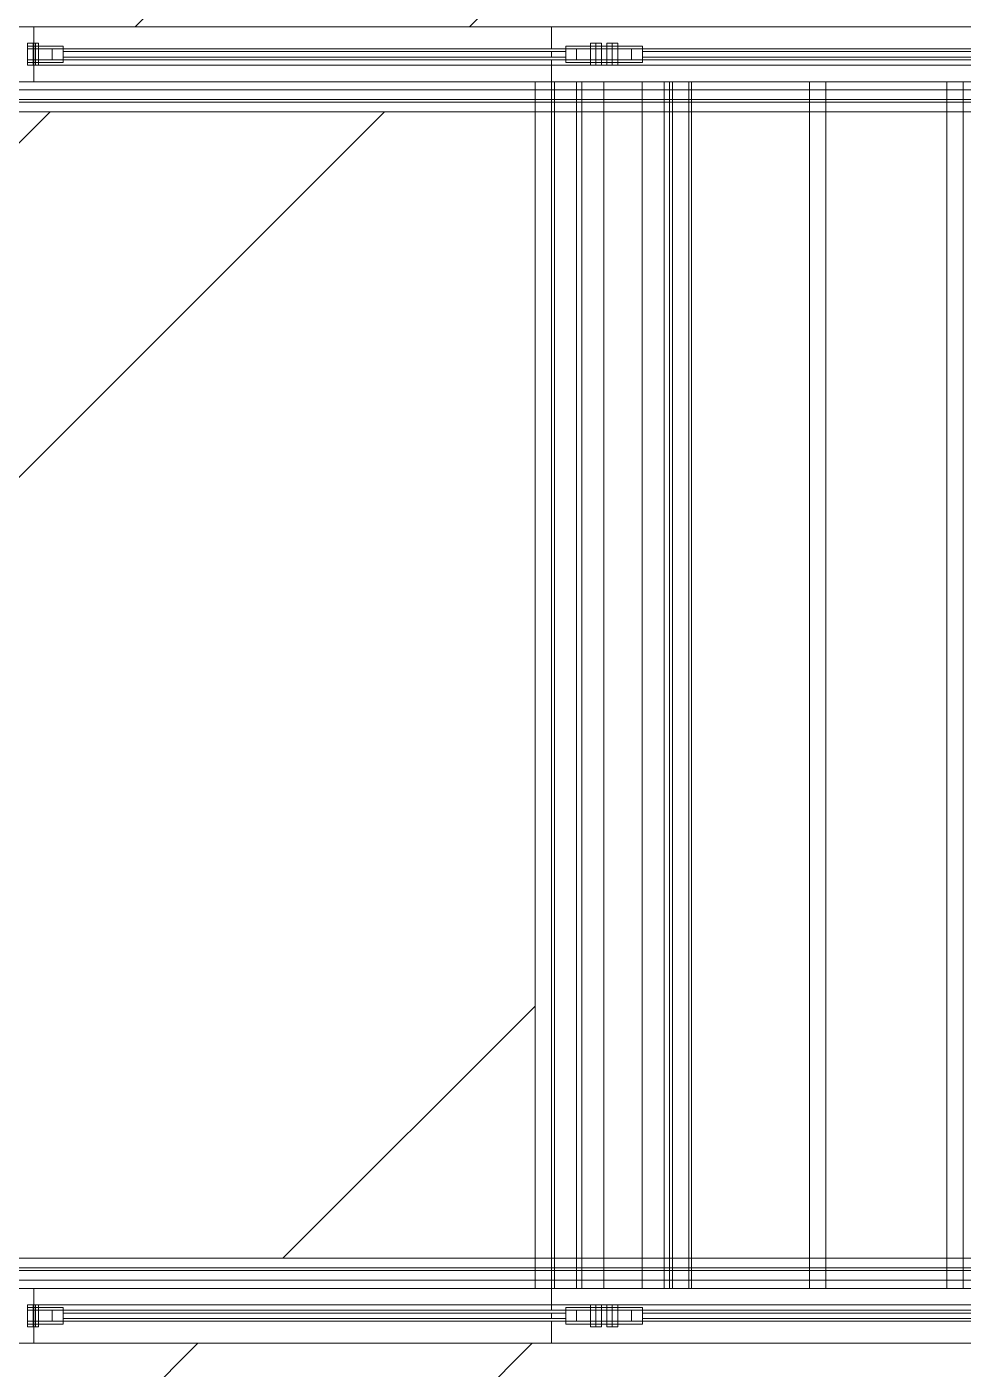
# Model space of a CAD drawing. Header units: millimetres. Extents: x 15878 to 679837, y -72324 to 391440.
# Drawn here: x 537163 to 538870, y 34360 to 36807 of the extents above; entities that cross this region are included whole.
import ezdxf

# ---------------------------------------------------------------- set-up
doc = ezdxf.new("R2010")
doc.units = ezdxf.units.MM
for name, color, linetype, lineweight in [('A-DETL-GENF', 92, 'Continuous', 5), ('A-FLOR', 192, 'Continuous', 5), ('A-GENM', 13, 'Continuous', 5)]:
    doc.layers.add(name, color=color, linetype=linetype, lineweight=lineweight)

# ---------------------------------------------------------------- blocks, each defined once
blk = doc.blocks.new('DLN_G_F STAIR RAILING - DLN_G_F STAIR RAILING-12831828-FOOTPRINT 1_F')
at = {"layer": 'A-GENM'}
for p, q in [((-87.5, 10474.9), (-87.5, 7197.5)), ((-105, 7180.3), (-105, 10457.7)), ((-105, 10457.7), (-105, 7184.6)), ((-87.5, 7184.6), (-87.5, 10457.7)), ((-82.5, 7196.1), (-82.5, 10473.4)), ((-82.5, 10457.7), (-82.5, 7184.6)), ((-65, 7184.6), (-65, 10457.7)), ((-65, 10457.7), (-65, 7180.3)), ((-50, 10377.4), (-50, 7211.4)), ((50, 7211.4), (50, 10377.4)), ((-50, 7195.2), (-50, 10361.3)), ((50, 10361.3), (50, 7195.2)), ((-20, 8276), (-20, 9281)), ((-20, 9281), (-20, 8276)), ((-10, 8301), (-10, 9256)), ((10, 9256), (10, 8301)), ((-10, 8321), (-10, 9236)), ((-10, 9236), (-10, 8321)), ((-10, 9236), (-10, 8321)), ((-5, 8321), (-5, 9236)), ((-5, 9236), (-5, 8321)), ((5, 8321), (5, 9236)), ((5, 9236), (5, 8321)), ((10, 8321), (10, 9236)), ((10, 8321), (10, 9236)), ((10, 9236), (10, 8321)), ((-15, 8321), (-15, 8276)), ((-15, 8276), (-15, 8321)), ((-15, 8321), (-15, 8276)), ((-15, 8276), (-15, 8321)), ((-10, 8321), (-15, 8321)), ((-15, 8321), (-10, 8321)), ((-10, 8321), (-15, 8321)), ((-15, 8321), (-10, 8321)), ((-10, 8321), (-10, 8301)), ((-10, 8301), (-10, 8321)), ((-10, 8321), (-10, 8301)), ((-10, 8301), (-10, 8321)), ((-10, 8321), (-10, 8301)), ((10, 8321), (-10, 8321)), ((5, 8321), (-5, 8321)), ((-5, 8321), (5, 8321)), ((-5, 8321), (5, 8321)), ((10, 8321), (10, 8301)), ((10, 8301), (10, 8321)), ((10, 8321), (10, 8301)), ((10, 8301), (10, 8321)), ((15, 8321), (10, 8321)), ((10, 8321), (15, 8321)), ((15, 8321), (10, 8321)), ((10, 8321), (15, 8321)), ((10, 8301), (10, 8321)), ((15, 8321), (15, 8276)), ((15, 8276), (15, 8321)), ((15, 8321), (15, 8276)), ((15, 8276), (15, 8321)), ((-10, 8301), (-10, 8276)), ((-10, 8276), (-10, 8301)), ((-10, 8301), (-10, 8276)), ((-10, 8276), (-10, 8301)), ((10, 8301), (-10, 8301)), ((-10, 8301), (10, 8301)), ((10, 8301), (10, 8276)), ((10, 8276), (10, 8301)), ((10, 8301), (10, 8276)), ((10, 8276), (10, 8301)), ((-20, 8256), (-20, 8276)), ((-20, 8276), (-20, 8266)), ((20, 8276), (-20, 8276)), ((-20, 8276), (20, 8276)), ((-20, 8256), (-20, 8276)), ((-20, 8276), (-20, 8256)), ((-15, 8276), (-15, 8256)), ((-15, 8256), (-15, 8276)), ((-15, 8276), (-15, 8256)), ((-15, 8256), (-15, 8276)), ((-10, 8276), (-10, 8256)), ((-10, 8256), (-10, 8276)), ((-10, 8276), (-10, 8256)), ((-10, 8256), (-10, 8276)), ((10, 8276), (10, 8256)), ((10, 8256), (10, 8276)), ((10, 8276), (10, 8256)), ((10, 8256), (10, 8276)), ((15, 8276), (15, 8256)), ((15, 8256), (15, 8276)), ((15, 8276), (15, 8256)), ((15, 8256), (15, 8276)), ((20, 8266), (20, 8276)), ((20, 8276), (20, 8256)), ((-20, 8266), (-20, 8256)), ((-20, 8266), (20, 8266)), ((-20, 8256), (20, 8256)), ((-20, 8246), (-20, 8256)), ((-20, 8256), (-20, 8246)), ((-15, 8256), (-15, 8246)), ((-15, 8246), (-15, 8256)), ((-15, 8256), (-15, 8246)), ((-15, 8246), (-15, 8256)), ((10, 8266), (-10, 8266)), ((-10, 8256), (-10, 8246)), ((-10, 8246), (-10, 8256)), ((-10, 8256), (-10, 8246)), ((-10, 8246), (-10, 8256)), ((-10, 8256), (10, 8256)), ((10, 8256), (10, 8246)), ((10, 8246), (10, 8256)), ((10, 8256), (10, 8246)), ((10, 8246), (10, 8256)), ((15, 8256), (15, 8246)), ((15, 8246), (15, 8256)), ((15, 8256), (15, 8246)), ((15, 8246), (15, 8256)), ((20, 8256), (20, 8266)), ((-20, 8246), (-20, 8236)), ((-20, 8226), (-20, 8246)), ((-20, 8246), (20, 8246)), ((-20, 8226), (-20, 8246)), ((-20, 8246), (-20, 8226)), ((-20, 8236), (-20, 8226)), ((20, 8236), (-20, 8236)), ((-20, 8226), (20, 8226)), ((-20, 8226), (20, 8226)), ((-20, 7220.2), (-20, 8226)), ((-20, 8226), (-20, 7220.2)), ((-15, 8246), (-15, 8226)), ((-15, 8226), (-15, 8246)), ((-15, 8246), (-15, 8226)), ((-15, 8226), (-15, 8246)), ((-15, 8226), (-15, 8181)), ((-15, 8181), (-15, 8226)), ((-15, 8226), (-15, 8181)), ((-15, 8181), (-15, 8226)), ((-10, 8246), (-10, 8226)), ((-10, 8226), (-10, 8246)), ((-10, 8246), (-10, 8226)), ((-10, 8226), (-10, 8246)), ((10, 8246), (-10, 8246)), ((-10, 8236), (10, 8236)), ((-10, 8226), (-10, 8201)), ((-10, 8201), (-10, 8226)), ((-10, 8226), (-10, 8201)), ((-10, 8201), (-10, 8226)), ((10, 8246), (10, 8226)), ((10, 8226), (10, 8246)), ((10, 8246), (10, 8226)), ((10, 8226), (10, 8246)), ((10, 8226), (10, 8201)), ((10, 8201), (10, 8226)), ((10, 8226), (10, 8201)), ((10, 8201), (10, 8226)), ((15, 8246), (15, 8226)), ((15, 8226), (15, 8246)), ((15, 8246), (15, 8226)), ((15, 8226), (15, 8246)), ((15, 8226), (15, 8181)), ((15, 8181), (15, 8226)), ((15, 8226), (15, 8181)), ((15, 8181), (15, 8226)), ((20, 8246), (20, 8226)), ((20, 8236), (20, 8246)), ((20, 8226), (20, 8236)), ((-10, 8201), (-10, 8181)), ((-10, 8181), (-10, 8201)), ((-10, 8201), (-10, 8181)), ((-10, 8181), (-10, 8201)), ((-10, 8201), (-10, 8181)), ((-10, 7245.2), (-10, 8201)), ((10, 8201), (-10, 8201)), ((-10, 8201), (10, 8201)), ((10, 8201), (10, 8181)), ((10, 8181), (10, 8201)), ((10, 8201), (10, 8181)), ((10, 8181), (10, 8201)), ((10, 8201), (10, 7245.2)), ((10, 8181), (10, 8201)), ((-15, 8181), (-10, 8181)), ((-15, 8181), (-10, 8181)), ((-15, 8181), (-10, 8181)), ((-15, 8181), (-10, 8181)), ((-10, 8181), (-10, 7265.2)), ((-10, 7265.2), (-10, 8181)), ((-10, 8181), (-10, 7265.2)), ((-10, 8181), (10, 8181)), ((-5, 7265.2), (-5, 8181)), ((-5, 8181), (-5, 7265.2)), ((-5, 8181), (5, 8181)), ((-5, 8181), (5, 8181)), ((5, 8181), (-5, 8181)), ((5, 7265.2), (5, 8181)), ((5, 8181), (5, 7265.2)), ((10, 8181), (15, 8181)), ((10, 8181), (15, 8181)), ((10, 8181), (15, 8181)), ((10, 8181), (15, 8181)), ((10, 7265.2), (10, 8181)), ((10, 8181), (10, 7265.2)), ((10, 7265.2), (10, 8181)), ((-15, 7265.2), (-15, 7220.2)), ((-15, 7220.2), (-15, 7265.2)), ((-15, 7265.2), (-15, 7220.2)), ((-15, 7220.2), (-15, 7265.2)), ((-10, 7265.2), (-15, 7265.2)), ((-15, 7265.2), (-10, 7265.2)), ((-10, 7265.2), (-15, 7265.2)), ((-15, 7265.2), (-10, 7265.2)), ((-10, 7265.2), (-10, 7245.2)), ((-10, 7245.2), (-10, 7265.2)), ((-10, 7265.2), (-10, 7245.2)), ((-10, 7245.2), (-10, 7265.2)), ((-10, 7265.2), (-10, 7245.2)), ((10, 7265.2), (-10, 7265.2)), ((-10, 7245.2), (-10, 7220.2)), ((-10, 7220.2), (-10, 7245.2)), ((-10, 7245.2), (-10, 7220.2)), ((-10, 7220.2), (-10, 7245.2)), ((10, 7245.2), (-10, 7245.2)), ((-10, 7245.2), (10, 7245.2)), ((5, 7265.2), (-5, 7265.2)), ((-5, 7265.2), (5, 7265.2)), ((-5, 7265.2), (5, 7265.2)), ((10, 7265.2), (10, 7245.2)), ((10, 7245.2), (10, 7265.2)), ((10, 7265.2), (10, 7245.2)), ((10, 7245.2), (10, 7265.2)), ((15, 7265.2), (10, 7265.2)), ((10, 7265.2), (15, 7265.2)), ((15, 7265.2), (10, 7265.2)), ((10, 7265.2), (15, 7265.2)), ((10, 7245.2), (10, 7265.2)), ((10, 7245.2), (10, 7220.2)), ((10, 7220.2), (10, 7245.2)), ((10, 7245.2), (10, 7220.2)), ((10, 7220.2), (10, 7245.2)), ((15, 7265.2), (15, 7220.2)), ((15, 7220.2), (15, 7265.2)), ((15, 7265.2), (15, 7220.2)), ((15, 7220.2), (15, 7265.2)), ((-20, 7211.4), (-20, 7220.2)), ((-20, 7220.2), (-20, 7214.4)), ((20, 7220.2), (-20, 7220.2)), ((-20, 7220.2), (20, 7220.2)), ((-20, 7200.2), (-20, 7220.2)), ((-20, 7220.2), (-20, 7200.2)), ((-15, 7220.2), (-15, 7200.2)), ((-15, 7200.2), (-15, 7220.2)), ((-15, 7220.2), (-15, 7200.2)), ((-15, 7200.2), (-15, 7220.2)), ((-10, 7220.2), (-10, 7200.2)), ((-10, 7200.2), (-10, 7220.2)), ((-10, 7220.2), (-10, 7200.2)), ((-10, 7200.2), (-10, 7220.2)), ((10, 7220.2), (10, 7200.2)), ((10, 7200.2), (10, 7220.2)), ((10, 7220.2), (10, 7200.2)), ((10, 7200.2), (10, 7220.2)), ((15, 7220.2), (15, 7200.2)), ((15, 7200.2), (15, 7220.2)), ((15, 7220.2), (15, 7200.2)), ((15, 7200.2), (15, 7220.2)), ((20, 7214.4), (20, 7220.2)), ((20, 7220.2), (20, 7211.4)), ((-50, 6044.1), (-50, 7211.4)), ((-50, 7211.4), (50, 7211.4)), ((-20, 7214.4), (-20, 7210.2)), ((-20, 7214.4), (20, 7214.4)), ((-20, 7200.2), (-20, 7211.4)), ((20, 7211.4), (-20, 7211.4)), ((-20, 7210.2), (-20, 7200.2)), ((-20, 7210.2), (20, 7210.2)), ((-20, 7200.2), (20, 7200.2)), ((10, 7210.2), (-10, 7210.2)), ((-10, 7200.2), (10, 7200.2)), ((20, 7210.2), (20, 7214.4)), ((20, 7211.4), (20, 7200.2)), ((20, 7200.2), (20, 7210.2)), ((50, 7211.4), (50, 6044.1))]:
    blk.add_line(p, q, dxfattribs=at)
blk = doc.blocks.new('DLN_G_F STAIR RAILING - DLN_G_F STAIR RAILING-14971087-FOOTPRINT 1_F')
at = {"layer": 'A-GENM'}
for p, q in [((-50, -7211.4), (-50, -6044.1)), ((50, -6044.1), (50, -7211.4)), ((-105, -10457.7), (-105, -7180.3)), ((-105, -7184.6), (-105, -10457.7)), ((-87.5, -10457.7), (-87.5, -7184.6)), ((-82.5, -7184.6), (-82.5, -10457.7)), ((-65, -7180.3), (-65, -10457.7)), ((-65, -10457.7), (-65, -7184.6)), ((-87.5, -7197.5), (-87.5, -10474.9)), ((-82.5, -10473.4), (-82.5, -7196.1)), ((-50, -10361.3), (-50, -7195.2)), ((-50, -7211.4), (-50, -10377.4)), ((50, -7211.4), (-50, -7211.4)), ((-20, -7211.4), (-20, -7200.2)), ((-20, -7200.2), (-20, -7210.2)), ((20, -7200.2), (-20, -7200.2)), ((-20, -7220.2), (-20, -7200.2)), ((-20, -7200.2), (-20, -7220.2)), ((-20, -7210.2), (-20, -7214.4)), ((20, -7210.2), (-20, -7210.2)), ((-20, -7220.2), (-20, -7211.4)), ((-20, -7211.4), (20, -7211.4)), ((-20, -7214.4), (-20, -7220.2)), ((20, -7214.4), (-20, -7214.4)), ((-15, -7220.2), (-15, -7200.2)), ((-15, -7200.2), (-15, -7220.2)), ((-15, -7220.2), (-15, -7200.2)), ((-15, -7200.2), (-15, -7220.2)), ((-10, -7220.2), (-10, -7200.2)), ((-10, -7200.2), (-10, -7220.2)), ((-10, -7220.2), (-10, -7200.2)), ((-10, -7200.2), (-10, -7220.2)), ((10, -7200.2), (-10, -7200.2)), ((-10, -7210.2), (10, -7210.2)), ((10, -7220.2), (10, -7200.2)), ((10, -7200.2), (10, -7220.2)), ((10, -7220.2), (10, -7200.2)), ((10, -7200.2), (10, -7220.2)), ((15, -7220.2), (15, -7200.2)), ((15, -7200.2), (15, -7220.2)), ((15, -7220.2), (15, -7200.2)), ((15, -7200.2), (15, -7220.2)), ((20, -7210.2), (20, -7200.2)), ((20, -7200.2), (20, -7211.4)), ((20, -7214.4), (20, -7210.2)), ((20, -7211.4), (20, -7220.2)), ((20, -7220.2), (20, -7214.4)), ((50, -7195.2), (50, -10361.3)), ((50, -10377.4), (50, -7211.4)), ((-20, -7220.2), (20, -7220.2)), ((20, -7220.2), (-20, -7220.2)), ((-20, -8226), (-20, -7220.2)), ((-20, -7220.2), (-20, -8226)), ((-15, -7265.2), (-15, -7220.2)), ((-15, -7220.2), (-15, -7265.2)), ((-15, -7265.2), (-15, -7220.2)), ((-15, -7220.2), (-15, -7265.2)), ((-10, -7245.2), (-10, -7220.2)), ((-10, -7220.2), (-10, -7245.2)), ((-10, -7245.2), (-10, -7220.2)), ((-10, -7220.2), (-10, -7245.2)), ((10, -7245.2), (10, -7220.2)), ((10, -7220.2), (10, -7245.2)), ((10, -7245.2), (10, -7220.2)), ((10, -7220.2), (10, -7245.2)), ((15, -7265.2), (15, -7220.2)), ((15, -7220.2), (15, -7265.2)), ((15, -7265.2), (15, -7220.2)), ((15, -7220.2), (15, -7265.2)), ((-15, -7265.2), (-10, -7265.2)), ((-10, -7265.2), (-15, -7265.2)), ((-15, -7265.2), (-10, -7265.2)), ((-10, -7265.2), (-15, -7265.2)), ((-10, -7265.2), (-10, -7245.2)), ((-10, -7245.2), (-10, -7265.2)), ((-10, -7265.2), (-10, -7245.2)), ((-10, -7245.2), (-10, -7265.2)), ((-10, -8201), (-10, -7245.2)), ((-10, -7245.2), (-10, -7265.2)), ((-10, -7245.2), (10, -7245.2)), ((10, -7245.2), (-10, -7245.2)), ((-10, -7265.2), (-10, -8181)), ((-10, -8181), (-10, -7265.2)), ((-10, -7265.2), (-10, -8181)), ((-10, -7265.2), (10, -7265.2)), ((-5, -7265.2), (-5, -8181)), ((-5, -8181), (-5, -7265.2)), ((-5, -7265.2), (5, -7265.2)), ((5, -7265.2), (-5, -7265.2)), ((5, -7265.2), (-5, -7265.2)), ((5, -7265.2), (5, -8181)), ((5, -8181), (5, -7265.2)), ((10, -7265.2), (10, -7245.2)), ((10, -7245.2), (10, -7265.2)), ((10, -7265.2), (10, -7245.2)), ((10, -7245.2), (10, -7265.2)), ((10, -7265.2), (10, -7245.2)), ((10, -7245.2), (10, -8201)), ((10, -7265.2), (15, -7265.2)), ((15, -7265.2), (10, -7265.2)), ((10, -7265.2), (15, -7265.2)), ((15, -7265.2), (10, -7265.2)), ((10, -8181), (10, -7265.2)), ((10, -8181), (10, -7265.2)), ((10, -7265.2), (10, -8181)), ((-15, -8226), (-15, -8181)), ((-15, -8181), (-15, -8226)), ((-15, -8226), (-15, -8181)), ((-15, -8181), (-15, -8226)), ((-10, -8181), (-15, -8181)), ((-10, -8181), (-15, -8181)), ((-10, -8181), (-15, -8181)), ((-10, -8181), (-15, -8181)), ((-10, -8201), (-10, -8181)), ((-10, -8181), (-10, -8201)), ((-10, -8201), (-10, -8181)), ((-10, -8181), (-10, -8201)), ((-10, -8181), (-10, -8201)), ((10, -8181), (-10, -8181)), ((5, -8181), (-5, -8181)), ((5, -8181), (-5, -8181)), ((-5, -8181), (5, -8181)), ((10, -8201), (10, -8181)), ((10, -8181), (10, -8201)), ((10, -8201), (10, -8181)), ((10, -8181), (10, -8201)), ((15, -8181), (10, -8181)), ((15, -8181), (10, -8181)), ((15, -8181), (10, -8181)), ((15, -8181), (10, -8181)), ((10, -8201), (10, -8181)), ((15, -8226), (15, -8181)), ((15, -8181), (15, -8226)), ((15, -8226), (15, -8181)), ((15, -8181), (15, -8226)), ((-10, -8226), (-10, -8201)), ((-10, -8201), (-10, -8226)), ((-10, -8226), (-10, -8201)), ((-10, -8201), (-10, -8226)), ((-10, -8201), (10, -8201)), ((10, -8201), (-10, -8201)), ((10, -8226), (10, -8201)), ((10, -8201), (10, -8226)), ((10, -8226), (10, -8201)), ((10, -8201), (10, -8226)), ((-20, -8246), (-20, -8226)), ((-20, -8226), (-20, -8236)), ((20, -8226), (-20, -8226)), ((20, -8226), (-20, -8226)), ((-20, -8246), (-20, -8226)), ((-20, -8226), (-20, -8246)), ((-20, -8236), (-20, -8246)), ((-20, -8236), (20, -8236)), ((20, -8246), (-20, -8246)), ((-20, -8256), (-20, -8246)), ((-20, -8246), (-20, -8256)), ((-15, -8246), (-15, -8226)), ((-15, -8226), (-15, -8246)), ((-15, -8246), (-15, -8226)), ((-15, -8226), (-15, -8246)), ((-15, -8256), (-15, -8246)), ((-15, -8246), (-15, -8256)), ((-15, -8256), (-15, -8246)), ((-15, -8246), (-15, -8256)), ((-10, -8246), (-10, -8226)), ((-10, -8226), (-10, -8246)), ((-10, -8246), (-10, -8226)), ((-10, -8226), (-10, -8246)), ((10, -8236), (-10, -8236)), ((-10, -8256), (-10, -8246)), ((-10, -8246), (-10, -8256)), ((-10, -8256), (-10, -8246)), ((-10, -8246), (-10, -8256)), ((-10, -8246), (10, -8246)), ((10, -8246), (10, -8226)), ((10, -8226), (10, -8246)), ((10, -8246), (10, -8226)), ((10, -8226), (10, -8246)), ((10, -8256), (10, -8246)), ((10, -8246), (10, -8256)), ((10, -8256), (10, -8246)), ((10, -8246), (10, -8256)), ((15, -8246), (15, -8226)), ((15, -8226), (15, -8246)), ((15, -8246), (15, -8226)), ((15, -8226), (15, -8246)), ((15, -8256), (15, -8246)), ((15, -8246), (15, -8256)), ((15, -8256), (15, -8246)), ((15, -8246), (15, -8256)), ((20, -8236), (20, -8226)), ((20, -8226), (20, -8246)), ((20, -8246), (20, -8236)), ((-20, -8276), (-20, -8256)), ((-20, -8256), (-20, -8266)), ((20, -8256), (-20, -8256)), ((-20, -8276), (-20, -8256)), ((-20, -8256), (-20, -8276)), ((-20, -8266), (-20, -8276)), ((20, -8266), (-20, -8266)), ((-15, -8276), (-15, -8256)), ((-15, -8256), (-15, -8276)), ((-15, -8276), (-15, -8256)), ((-15, -8256), (-15, -8276)), ((-10, -8276), (-10, -8256)), ((-10, -8256), (-10, -8276)), ((-10, -8276), (-10, -8256)), ((-10, -8256), (-10, -8276)), ((10, -8256), (-10, -8256)), ((-10, -8266), (10, -8266)), ((10, -8276), (10, -8256)), ((10, -8256), (10, -8276)), ((10, -8276), (10, -8256)), ((10, -8256), (10, -8276)), ((15, -8276), (15, -8256)), ((15, -8256), (15, -8276)), ((15, -8276), (15, -8256)), ((15, -8256), (15, -8276)), ((20, -8266), (20, -8256)), ((20, -8256), (20, -8276)), ((20, -8276), (20, -8266)), ((-20, -8276), (20, -8276)), ((20, -8276), (-20, -8276)), ((-20, -9281), (-20, -8276)), ((-20, -8276), (-20, -9281)), ((-15, -8321), (-15, -8276)), ((-15, -8276), (-15, -8321)), ((-15, -8321), (-15, -8276)), ((-15, -8276), (-15, -8321)), ((-10, -8301), (-10, -8276)), ((-10, -8276), (-10, -8301)), ((-10, -8301), (-10, -8276)), ((-10, -8276), (-10, -8301)), ((10, -8301), (10, -8276)), ((10, -8276), (10, -8301)), ((10, -8301), (10, -8276)), ((10, -8276), (10, -8301)), ((15, -8321), (15, -8276)), ((15, -8276), (15, -8321)), ((15, -8321), (15, -8276)), ((15, -8276), (15, -8321)), ((-10, -8321), (-10, -8301)), ((-10, -8301), (-10, -8321)), ((-10, -8321), (-10, -8301)), ((-10, -8301), (-10, -8321)), ((-10, -9256), (-10, -8301)), ((-10, -8301), (-10, -8321)), ((-10, -8301), (10, -8301)), ((10, -8301), (-10, -8301)), ((10, -8321), (10, -8301)), ((10, -8301), (10, -8321)), ((10, -8321), (10, -8301)), ((10, -8301), (10, -8321)), ((10, -8321), (10, -8301)), ((10, -8301), (10, -9256)), ((-15, -8321), (-10, -8321)), ((-10, -8321), (-15, -8321)), ((-15, -8321), (-10, -8321)), ((-10, -8321), (-15, -8321)), ((-10, -8321), (-10, -9236)), ((-10, -8321), (-10, -9236)), ((-10, -9236), (-10, -8321)), ((-10, -8321), (10, -8321)), ((-5, -8321), (-5, -9236)), ((-5, -9236), (-5, -8321)), ((-5, -8321), (5, -8321)), ((5, -8321), (-5, -8321)), ((5, -8321), (-5, -8321)), ((5, -8321), (5, -9236)), ((5, -9236), (5, -8321)), ((10, -8321), (15, -8321)), ((15, -8321), (10, -8321)), ((10, -8321), (15, -8321)), ((15, -8321), (10, -8321)), ((10, -9236), (10, -8321)), ((10, -8321), (10, -9236)), ((10, -9236), (10, -8321))]:
    blk.add_line(p, q, dxfattribs=at)
blk = doc.blocks.new('Floors 57 - Floors 30-14951435-FOOTPRINT 1_F')
at = {"layer": 'A-FLOR'}
for p, q in [((72769.3, 36767.5), (72769.3, 36807.5)), ((72769.3, 36752.5), (72769.3, 36762.5)), ((72769.3, 36737.5), (72769.3, 36747.5)), ((72769.3, 36692.5), (72769.3, 36737.5)), ((72769.3, 36675), (72769.3, 36692.5)), ((72814.3, 36707.5), (72774.3, 36707.5)), ((72774.3, 36707.5), (72864.3, 36707.5)), ((72774.3, 36707.5), (72774.3, 36692.5)), ((72774.3, 36707.5), (72774.3, 36692.5)), ((72774.3, 36692.5), (72774.3, 36675)), ((72774.3, 36692.5), (72774.3, 36675)), ((72824.3, 36707.5), (72814.3, 36707.5)), ((72814.3, 36707.5), (72814.3, 36692.5)), ((72814.3, 36707.5), (72814.3, 36692.5)), ((72814.3, 36692.5), (72814.3, 36675)), ((72814.3, 36692.5), (72814.3, 36675)), ((72864.3, 36707.5), (72824.3, 36707.5)), ((72824.3, 36707.5), (72824.3, 36692.5)), ((72824.3, 36707.5), (72824.3, 36692.5)), ((72824.3, 36692.5), (72824.3, 36675)), ((72824.3, 36692.5), (72824.3, 36675)), ((72864.3, 36692.5), (72864.3, 36707.5)), ((72864.3, 36707.5), (72864.3, 36692.5)), ((72864.3, 36675), (72864.3, 36692.5)), ((72864.3, 36692.5), (72864.3, 36675)), ((72974.3, 36707.5), (72934.3, 36707.5)), ((72934.3, 36707.5), (72989.3, 36707.5)), ((72934.3, 36707.5), (72934.3, 36692.5)), ((72934.3, 36707.5), (72934.3, 36692.5)), ((72934.3, 36692.5), (72934.3, 36675)), ((72934.3, 36692.5), (72934.3, 36675)), ((72984.3, 36707.5), (72974.3, 36707.5)), ((72974.3, 36707.5), (72974.3, 36692.5)), ((72974.3, 36707.5), (72974.3, 36692.5)), ((72974.3, 36692.5), (72974.3, 36675)), ((72974.3, 36692.5), (72974.3, 36675)), ((72984.3, 36707.5), (72984.3, 36692.5)), ((72984.3, 36707.5), (72984.3, 36692.5)), ((72984.3, 36692.5), (72984.3, 36675)), ((72984.3, 36692.5), (72984.3, 36675)), ((73019.3, 36707.5), (72989.3, 36707.5)), ((72989.3, 36707.5), (73019.3, 36707.5)), ((73024.3, 36692.5), (73024.3, 36707.5)), ((73024.3, 36707.5), (73024.3, 36692.5)), ((73024.3, 36675), (73024.3, 36692.5)), ((73024.3, 36692.5), (73024.3, 36675)), ((72769.3, 36652.5), (72769.3, 36675)), ((72774.3, 36675), (72774.3, 36652.5)), ((72774.3, 36675), (72774.3, 36652.5)), ((72814.3, 36675), (72814.3, 36652.5)), ((72814.3, 36675), (72814.3, 36652.5)), ((72824.3, 36675), (72824.3, 36652.5)), ((72824.3, 36675), (72824.3, 36652.5)), ((72864.3, 36652.5), (72864.3, 36675)), ((72864.3, 36675), (72864.3, 36652.5)), ((72934.3, 36675), (72934.3, 36652.5)), ((72934.3, 36675), (72934.3, 36652.5)), ((72974.3, 36675), (72974.3, 36652.5)), ((72974.3, 36675), (72974.3, 36652.5)), ((72984.3, 36675), (72984.3, 36652.5)), ((72984.3, 36675), (72984.3, 36652.5)), ((73024.3, 36652.5), (73024.3, 36675)), ((73024.3, 36675), (73024.3, 36652.5)), ((72769.3, 34562.5), (72769.3, 36652.5)), ((72774.3, 36652.5), (72774.3, 34562.5)), ((72774.3, 36652.5), (72774.3, 34562.5)), ((72814.3, 36652.5), (72814.3, 34562.5)), ((72814.3, 36652.5), (72814.3, 34562.5)), ((72824.3, 36652.5), (72824.3, 34562.5)), ((72824.3, 36652.5), (72824.3, 34562.5)), ((72864.3, 34562.5), (72864.3, 36652.5)), ((72864.3, 36652.5), (72864.3, 34562.5)), ((72934.3, 36652.5), (72934.3, 34562.5)), ((72934.3, 36652.5), (72934.3, 34562.5)), ((72974.3, 36652.5), (72974.3, 34562.5)), ((72974.3, 36652.5), (72974.3, 34562.5)), ((72984.3, 36652.5), (72984.3, 34562.5)), ((72984.3, 36652.5), (72984.3, 34562.5)), ((73024.3, 34562.5), (73024.3, 36652.5)), ((73024.3, 36652.5), (73024.3, 34562.5)), ((72769.3, 34540), (72769.3, 34562.5)), ((72774.3, 34562.5), (72774.3, 34540)), ((72774.3, 34562.5), (72774.3, 34540)), ((72814.3, 34562.5), (72814.3, 34540)), ((72814.3, 34562.5), (72814.3, 34540)), ((72824.3, 34562.5), (72824.3, 34540)), ((72824.3, 34562.5), (72824.3, 34540)), ((72864.3, 34540), (72864.3, 34562.5)), ((72864.3, 34562.5), (72864.3, 34540)), ((72934.3, 34562.5), (72934.3, 34540)), ((72934.3, 34562.5), (72934.3, 34540)), ((72974.3, 34562.5), (72974.3, 34540)), ((72974.3, 34562.5), (72974.3, 34540)), ((72984.3, 34562.5), (72984.3, 34540)), ((72984.3, 34562.5), (72984.3, 34540)), ((73024.3, 34540), (73024.3, 34562.5)), ((73024.3, 34562.5), (73024.3, 34540)), ((72769.3, 34522.5), (72769.3, 34540)), ((72774.3, 34540), (72774.3, 34522.5)), ((72774.3, 34540), (72774.3, 34522.5)), ((72814.3, 34540), (72814.3, 34522.5)), ((72814.3, 34540), (72814.3, 34522.5)), ((72824.3, 34540), (72824.3, 34522.5)), ((72824.3, 34540), (72824.3, 34522.5)), ((72864.3, 34522.5), (72864.3, 34540)), ((72864.3, 34540), (72864.3, 34522.5)), ((72934.3, 34540), (72934.3, 34522.5)), ((72934.3, 34540), (72934.3, 34522.5)), ((72974.3, 34540), (72974.3, 34522.5)), ((72974.3, 34540), (72974.3, 34522.5)), ((72984.3, 34540), (72984.3, 34522.5)), ((72984.3, 34540), (72984.3, 34522.5)), ((73024.3, 34522.5), (73024.3, 34540)), ((73024.3, 34540), (73024.3, 34522.5)), ((72769.3, 34477.5), (72769.3, 34522.5)), ((72774.3, 34522.5), (72774.3, 34507.5)), ((72774.3, 34522.5), (72774.3, 34507.5)), ((72864.3, 34507.5), (72774.3, 34507.5)), ((72774.3, 34507.5), (72814.3, 34507.5)), ((72814.3, 34522.5), (72814.3, 34507.5)), ((72814.3, 34522.5), (72814.3, 34507.5)), ((72814.3, 34507.5), (72824.3, 34507.5)), ((72824.3, 34522.5), (72824.3, 34507.5)), ((72824.3, 34522.5), (72824.3, 34507.5)), ((72824.3, 34507.5), (72864.3, 34507.5)), ((72864.3, 34507.5), (72864.3, 34522.5)), ((72864.3, 34522.5), (72864.3, 34507.5)), ((72934.3, 34522.5), (72934.3, 34507.5)), ((72934.3, 34522.5), (72934.3, 34507.5)), ((72989.3, 34507.5), (72934.3, 34507.5)), ((72934.3, 34507.5), (72974.3, 34507.5)), ((72974.3, 34522.5), (72974.3, 34507.5)), ((72974.3, 34522.5), (72974.3, 34507.5)), ((72974.3, 34507.5), (72984.3, 34507.5)), ((72984.3, 34522.5), (72984.3, 34507.5)), ((72984.3, 34522.5), (72984.3, 34507.5)), ((73019.3, 34507.5), (72989.3, 34507.5)), ((72989.3, 34507.5), (73019.3, 34507.5)), ((73024.3, 34507.5), (73024.3, 34522.5)), ((73024.3, 34522.5), (73024.3, 34507.5)), ((72769.3, 34467.5), (72769.3, 34477.5)), ((72769.3, 34452.5), (72769.3, 34462.5)), ((72769.3, 34407.5), (72769.3, 34447.5))]:
    blk.add_line(p, q, dxfattribs=at)

msp = doc.modelspace()

# ---------------------------------------------------------------- hatches: boundary and pattern name
at = {"layer": 'A-DETL-GENF'}
h = msp.add_hatch(dxfattribs=at)
h.set_pattern_fill('FP_3721', style=0, pattern_type=2)
h.set_pattern_definition([(45, (465350.2, 0), (-1257.236, 1257.236), []), (45, (465350.2, 1905), (-1257.236, 1257.236), [])])
h.paths.add_polyline_path([(514939.5, 40057.5), (515089.5, 40057.5), (515089.5, 38092.5), (514939.5, 38092.5), (514939.5, 39607.5)], flags=0)
h.paths.add_polyline_path([(544189.5, 7707.5), (544189.5, 7840.5), (547256.3, 7840.5), (547256.3, 8307.5), (551709.5, 8307.5), (551709.5, 8907.5), (547256.3, 8907.5), (547256.3, 9040.5), (547239.3, 9040.5), (547239.3, 8907.5), (547089.5, 8907.5), (547089.5, 10507.5), (544339.5, 10507.5), (544339.5, 8007.5), (547089.5, 8007.5), (547089.5, 8307.5), (547239.3, 8307.5), (547239.3, 7857.5), (544189.5, 7857.5), (544189.5, 9507.5), (544139.5, 9507.5), (544139.5, 9537.5), (544089.5, 9537.5), (544089.5, 9657.5), (544189.5, 9657.5), (544189.5, 13407.5), (544039.5, 13407.5), (544039.5, 13557.5), (544189.5, 13557.5), (544189.5, 15874.2), (544339.5, 15874.2), (544339.5, 12009.2), (545839.5, 12009.2), (545839.5, 14724.2), (547009.5, 14724.2), (547009.5, 15724.2), (547159.5, 15724.2), (547159.5, 13424.2), (548334.5, 13424.2), (548334.5, 14523.8), (548259.5, 14523.8), (548259.5, 14623.8), (552989.5, 14624.2), (552993.5, 14699), (553139.5, 14699), (553142.1, 14623.8), (554139.5, 14624.2), (554139.5, 15724.2), (553389.5, 15724.2), (553389.5, 16324.2), (553989.5, 16324.2), (553989.5, 19682.3), (547464.5, 19682.3), (547464.5, 17024.2), (546114.5, 17024.2), (546114.5, 16324.2), (545964.5, 16324.2), (545964.5, 19434.2), (546114.5, 19434.2), (546114.5, 17174.2), (547314.5, 17176.7), (547314.5, 19682.3), (545964.5, 19682.3), (545964.5, 19932.3), (546114.5, 19928.7), (546114.5, 19832.3), (553989.5, 19832.3), (553989.5, 22232.3), (552789.5, 22232.3), (552789.5, 19925.3), (552639.5, 19925.3), (552639.5, 23590.5), (546714.5, 23590.5), (546714.5, 21640.5), (546114.5, 21640.5), (546114.5, 20034.2), (545964.5, 20034.2), (545964.5, 23140.5), (546114.5, 23140.5), (546114.5, 21790.5), (546564.5, 21790.5), (546564.5, 23590.5), (546114.5, 23590.5), (546114.5, 23260.5), (545964.5, 23260.5), (545964.5, 23590.5), (544189.5, 23590.5), (544184.5, 26007.5), (544039.5, 26007.5), (544039.5, 26157.5), (544189.5, 26157.5), (544189.5, 30657.5), (544039.5, 30657.5), (544039.5, 30807.5), (544189.5, 30807.5), (544189.5, 31607.5), (544665.5, 31607.5), (544664.5, 31457.5), (544624.5, 31457.5), (544624.5, 31382.5), (544442.5, 31382.5), (544442.5, 31453.5), (544339.5, 31453.5), (544339.5, 23740.5), (551758.7, 23740.5), (551758.7, 23836.5), (552051.9, 23836.5), (552059.4, 23866.5), (552116.1, 23866.5), (553856.1, 30766.5), (553882.5, 30766.5), (553882.5, 31007.5), (553389.5, 31007.5), (553389.5, 31159.5), (553278, 31159.5), (553278, 31382.5), (546927.5, 31382.5), (546927.5, 31457.5), (546665.5, 31457.5), (546665.5, 31607.5), (548214.5, 31607.5), (548214.5, 31955), (548364.5, 31955), (548364.5, 31607.5), (549914.5, 31607.5), (549914.5, 32107.5), (550139.5, 32107.5), (550139.5, 31607.5), (553914.5, 31607.5), (553914.5, 31757.5), (553894.5, 31757.5), (553894.5, 31627.5), (553389.5, 31627.5), (553389.5, 34087.5), (553894.5, 34087.5), (553894.5, 33957.5), (553914.5, 33957.5), (553914.5, 34107.5), (553114.5, 34110.4), (553114.5, 34707.5), (553014.5, 34707.5), (553014.5, 36782.5), (553114.5, 36782.5), (553114.5, 37382.5), (553014.5, 37382.5), (553014.5, 39607.5), (550639.5, 39607.5), (550639.5, 40357.5), (550789.5, 40357.5), (550789.5, 39757.5), (550939.5, 39757.5), (550939.5, 40307.5), (551639.5, 40307.5), (551639.5, 40682.5), (551789.5, 40682.5), (551789.5, 44632.5), (551639.5, 44632.5), (551639.5, 44707.5), (551789.5, 44707.5), (551789.5, 45632.5), (551639.5, 45632.5), (551639.5, 45707.5), (551789.5, 45707.5), (551789.5, 46632.5), (551639.5, 46632.5), (551639.5, 46707.5), (551789.5, 46707.5), (551789.5, 49707.5), (551639.5, 49707.5), (551639.5, 49877.5), (551039.5, 49877.5), (551039.5, 51407.5), (537039.5, 51407.5), (537039.5, 39757.5), (537619.5, 39757.5), (537619.5, 40357.5), (537844.5, 40357.5), (537844.5, 40207.5), (537769.5, 40207.5), (537769.5, 39607.5), (536889.5, 39607.5), (536889.5, 48307.5), (534139.5, 48307.5), (534139.5, 48457.5), (536889.5, 48457.5), (536889.5, 51007.5), (528639.5, 51007.5), (528639.5, 46357.5), (530425.6, 46357.5), (530425.6, 48467.5), (530525.6, 48467.5), (530526.7, 46357.5), (533889.5, 46357.5), (533893, 47007.5), (535289.5, 47007.5), (535289.5, 46782.5), (535139.5, 46782.5), (535139.5, 46857.5), (534039.5, 46857.5), (534039.5, 45907.5), (535139.5, 45907.5), (535139.5, 46032.5), (535289.5, 46032.5), (535289.5, 45557.5), (534039.5, 45552.9), (534039.5, 45357.5), (535289.5, 45357.5), (535289.5, 43557.5), (535139.5, 43557.5), (535137.2, 45207.5), (533889.5, 45207.5), (533889.5, 45977.5), (533389.5, 45977.5), (533389.5, 45207.5), (533239.5, 45207.5), (533239.5, 46207.5), (530589.5, 46207.5), (530589.5, 45557.5), (528639.5, 45557.5), (528639.5, 42457.5), (535289.5, 42457.5), (535289.5, 39607.5), (534889.5, 39607.5), (534889.5, 39757.5), (535189.5, 39757.5), (535189.5, 40357.5), (535164.5, 40357.5), (535164.5, 42282.5), (535189.5, 42282.5), (535189.5, 42307.5), (533239.5, 42304.2), (533239.5, 39757.5), (533789.5, 39757.5), (533789.5, 39607.5), (531964.5, 39610), (531964.5, 39707.5), (533139.5, 39707.5), (533139.5, 41657.5), (530839.5, 41657.5), (530839.5, 39707.5), (531014.5, 39705), (531014.5, 39607.5), (530564.5, 39607.5), (530564.5, 39707.5), (530739.5, 39707.5), (530739.5, 41657.5), (528639.5, 41657.5), (528639.5, 40407.5), (529289.5, 40407.5), (529289.5, 39707.5), (529614.5, 39707.5), (529614.5, 39607.5), (528489.5, 39607.5), (528489.5, 45557.5), (518139.5, 45556.2), (518139.5, 33607.5), (517989.5, 33607.5), (517989.5, 33757.5), (517389.5, 33757.5), (517389.5, 34557.5), (516189.5, 34557.5), (516189.5, 35407.5), (515539.5, 35407.5), (515539.5, 35557.5), (516189.5, 35557.5), (516189.5, 36432.5), (516289.5, 36432.5), (516289.5, 34707.5), (517389.5, 34707.5), (517389.5, 37172.5), (517369.5, 37172.5), (517369.5, 37032.5), (516309.5, 37032.5), (516309.5, 37172.5), (516289.5, 37172.5), (516289.5, 37032.5), (516189.5, 37032.5), (516189.5, 39607.5), (517389.5, 39607.5), (517389.5, 40207.5), (517989.5, 40207.5), (517989.3, 44957.5), (517389.5, 44957.5), (517389.5, 45557.5), (513689.5, 45557.5), (513689.5, 45707.5), (502989.5, 45707.5), (502989.5, 44957.5), (503139.5, 44957.5), (503139.5, 42882.5), (502989.5, 42882.5), (502989.5, 42282.5), (503139.5, 42282.5), (503139.5, 41957.5), (506789.5, 41957.5), (506793.8, 37157.5), (507889.5, 37157.5), (507889.5, 33907.5), (514289.5, 33907.5), (514289.5, 40207.5), (514939.5, 40207.5), (514939.5, 40057.5), (514439.5, 40057.5), (514439.5, 37907.5), (514739.5, 37907.5), (514739.5, 39607.5), (514889.5, 39607.5), (514889.5, 37907.5), (514939.5, 37907.5), (514939.5, 37757.5), (514439.5, 37757.5), (514439.5, 35557.5), (514939.5, 35557.5), (514939.5, 36442.5), (515089.5, 36442.5), (515089.5, 35557.5), (515222, 35557.5), (515221.9, 35407.5), (514439.5, 35407.5), (514439.5, 33757.5), (513264.5, 33757.5), (513264.5, 33857.5), (512314.5, 33857.5), (512314.5, 33757.5), (510239.5, 33757.5), (510239.5, 33607.5), (510089.5, 33607.5), (510089.5, 33757.5), (507729.5, 33760.8), (507729.5, 33857.5), (506779.5, 33857.5), (506779.5, 33757.5), (506789.5, 33757.5), (506789.5, 33607.5), (506639.5, 33607.5), (506639.5, 33757.5), (504264.5, 33757.5), (504264.5, 33857.5), (503589.5, 33857.5), (503589.5, 33907.5), (506639.5, 33907.5), (506639.5, 34507.5), (507739.5, 34507.5), (507739.5, 37007.5), (506639.5, 37007.5), (506639.5, 40057.5), (506606.5, 40057.5), (506606.5, 40207.5), (506639.5, 40207.5), (506639.5, 40457.5), (506064.5, 40457.5), (506064.5, 40207.5), (505989.5, 40207.5), (505989.5, 39607.5), (505389.5, 39607.5), (505389.5, 40207.5), (505314.5, 40207.5), (505314.5, 40057.5), (503139.5, 40057.5), (503139.5, 40207.5), (502989.5, 40207.5), (502989.5, 39607.5), (503139.5, 39607.5), (503139.5, 37196), (503157.5, 37196), (503157.5, 37357.5), (503289.5, 37357.5), (503289.5, 33907.5), (503314.5, 33907.5), (503314.5, 33757.5), (502989.5, 33757.5), (502989.5, 34107.5), (502489.5, 34107.5), (502489.5, 7707.5), (505289.5, 7707.5), (505289.5, 9507.5), (504964.5, 9507.5), (504964.5, 9657.5), (505289.5, 9657.5), (505289.5, 9957.5), (506489.5, 9957.5), (506489.5, 10127.5), (506789.5, 10127.5), (506789.5, 9657.5), (505589.5, 9657.5), (505589.5, 7857.5), (506789.5, 7857.5), (506789.5, 8157.5), (507089.5, 8157.5), (507089.5, 9357.5), (507289.5, 9357.5), (507289.5, 9397.5), (506829.7, 9397.5), (506829.7, 10176.5), (507029.7, 10176.5), (507029.7, 9597.5), (507489.5, 9597.5), (507489.5, 9357.5), (508099.5, 9357.5), (508099.5, 9597.5), (522574.7, 9597.5), (522574.5, 8447.5), (523024.5, 8447.5), (523024.7, 9597.5), (540299.5, 9597.5), (540299.5, 9852.5), (540499.5, 9852.5), (540496.6, 9397.5), (523224.5, 9397.5), (523224.5, 8247.5), (522374.5, 8247.5), (522374.5, 9397.5), (508299.5, 9397.5), (508299.5, 9357.5), (514092, 9357.5), (514092, 8157.5), (514452, 8157.5), (514452, 7857.5), (515252, 7857.5), (515252, 8157.5), (515342, 8157.5), (515342, 9357.5), (515642, 9357.5), (515642, 8157.5), (517992, 8157.5), (517992, 9357.5), (518292, 9357.5), (518292, 8157.5), (523264.5, 8157.5), (523264.5, 7857.5), (525664.5, 7857.5), (525664.5, 8157.5), (525839.5, 8157.5), (525839.5, 9357.5), (528839.5, 9357.5), (528839.5, 8157.5), (532077, 8157.5), (532077, 7857.5), (532877, 7857.5), (532877, 8157.5), (540539.5, 8157.5), (540539.5, 9357.5), (540799.5, 9357.5), (540799.5, 9397.5), (540539.5, 9397.5), (540539.5, 9972.5), (540839.5, 9972.5), (540839.5, 9697.5), (542039.5, 9697.5), (542039.5, 9657.5), (542139.5, 9657.5), (542139.5, 9537.5), (542089.5, 9537.5), (542089.5, 9507.5), (542039.5, 9507.5), (542039.5, 7707.5), (544183.1, 7707.5)], flags=0)
h.paths.add_polyline_path([(528141.5, 8157.5), (528539.5, 8157.5), (528539.5, 9057.5), (526139.5, 9057.5), (526139.5, 8157.5), (526197.5, 8157.5)], flags=0)
h.paths.add_polyline_path([(507389.5, 8157.5), (509011.5, 8157.5), (509011.5, 9057.5), (508299.5, 9057.5), (508299.5, 9047.5), (507389.5, 9047.5), (507389.5, 8984.7)], flags=0)
h.paths.add_polyline_path([(509311.5, 8157.5), (513792, 8157.5), (513792, 9057.5), (509311.5, 9057.5), (509311.5, 8984.7)], flags=0)
h.paths.add_polyline_path([(553989.5, 8457.5), (553985.4, 9057.5), (551859.5, 9057.5), (551859.5, 8457.5), (553985.8, 8457.5)], flags=0)
h.paths.add_polyline_path([(549948.8, 9207.5), (550039.5, 9207.5), (550039.5, 10507.5), (547239.5, 10507.5), (547239.5, 9207.5), (549539.5, 9207.5)], flags=0)
h.paths.add_polyline_path([(551311.8, 9207.5), (553989.5, 9207.5), (553989.5, 13274.2), (551839.5, 13274.2), (551839.5, 10507.5), (551322.5, 10507.5), (551322.5, 10657.5), (551689.5, 10657.5), (551689.5, 12324.2), (551539.5, 12324.2), (551539.5, 12474.2), (551689.5, 12474.2), (551689.5, 13274.2), (550189.5, 13274.2), (550189.5, 12474.2), (550389.5, 12474.2), (550389.5, 12324.2), (550189.5, 12324.2), (550189.5, 11859.2), (544339.5, 11859.2), (544339.5, 10657.5), (550372.5, 10657.5), (550372.5, 10507.5), (550189.5, 10507.5), (550189.5, 9207.5), (550439.5, 9207.5)], flags=0)
h.paths.add_polyline_path([(503074.5, 9507.5), (502689.5, 9507.5), (502689.5, 9657.5), (503114.5, 9657.5), (503114.5, 9507.5), (503089.5, 9507.5)], flags=0)
h.paths.add_polyline_path([(507029.5, 11377.5), (506829.7, 11377.5), (506829.7, 30067.5), (507494.5, 30067.5), (507494.5, 29867.5), (507029.7, 29867.5), (507029.7, 11377.5)], flags=0)
h.paths.add_polyline_path([(506789.5, 11427.5), (506489.5, 11432.5), (506489.5, 11657.5), (505289.5, 11657.5), (505289.5, 12457.5), (504889.5, 12457.5), (504889.5, 12607.5), (505289.5, 12607.5), (505289.5, 31607.5), (506621.5, 31607.5), (506621.5, 31457.5), (506639.5, 31457.5), (506639.5, 31757.5), (506789.5, 31757.5), (506792.5, 31607.5), (507389.5, 31607.5), (507389.5, 30407.5), (507639.5, 30407.5), (507639.5, 30107.5), (507089.5, 30107.5), (507089.5, 31307.5), (506792.5, 31306.5), (506789.5, 30107.5), (505589.5, 30107.5), (505589.5, 11957.5), (506789.5, 11957.5), (506789.5, 11442.5)], flags=0)
h.paths.add_polyline_path([(540839.5, 11822.5), (540539.5, 11822.5), (540539.5, 12397.5), (541739.5, 12397.5), (541739.5, 15624.2), (540799.5, 15624.2), (540799.5, 16424.2), (540499.5, 16424.2), (540499.5, 11942.5), (540299.5, 11942.5), (540299.5, 16424.2), (538964.5, 16424.2), (538964.5, 23040.8), (540299.5, 23040.8), (540299.5, 27522.5), (540499.5, 27522.5), (540499.5, 23040.8), (540799.5, 23040.8), (540799.5, 23840.8), (541739.5, 23840.8), (541739.5, 27067.5), (540539.5, 27067.5), (540539.5, 27642.5), (540799.5, 27642.5), (540799.5, 27692.5), (540839.5, 27692.5), (540839.5, 27367.5), (542039.5, 27367.5), (542039.5, 26157.5), (542189.5, 26157.5), (542189.5, 26007.5), (542039.5, 26007.5), (542039.5, 21440.5), (543814.5, 21440.5), (543814.5, 20034.2), (543514.5, 20034.2), (543514.5, 21140.5), (541739.5, 21140.5), (541739.5, 22840.8), (539114.5, 22840.8), (539114.5, 16624.2), (541739.5, 16624.2), (541739.5, 18324.2), (543514.5, 18324.2), (543514.5, 19434.2), (543814.5, 19434.2), (543814.5, 18024.2), (542039.5, 18024.2), (542039.5, 13557.5), (542189.5, 13557.5), (542189.5, 13407.5), (542039.5, 13407.5), (542039.5, 12097.5), (540839.5, 12097.5), (540839.5, 11942.5)], flags=0)
h.paths.add_polyline_path([(549948.8, 12009.2), (550039.5, 12009.2), (550039.5, 13274.2), (547009.5, 13274.2), (547009.5, 14574.2), (545989.5, 14574.2), (545989.5, 12009.2), (549577.5, 12009.2)], flags=0)
h.paths.add_polyline_path([(502707.5, 12457.5), (502689.5, 12457.5), (502689.5, 12607.5), (503039.5, 12607.5), (503039.5, 12457.5), (502926.8, 12457.5)], flags=0)
h.paths.add_polyline_path([(553136, 15649), (552989.5, 15649), (552989.5, 15724.2), (553139.5, 15718.8), (553139.5, 15649)], flags=0)
h.paths.add_polyline_path([(546114.5, 15874.2), (545964.5, 15874.2), (545964.5, 15974.2), (546114.5, 15974.2), (546114.5, 15939.6)], flags=0)
h.paths.add_polyline_path([(553389.5, 19925.3), (553389.5, 20033.8), (553896.5, 20033.8), (553896.5, 19925.3), (553665.2, 19925.3)], flags=0)
h.paths.add_polyline_path([(553569.8, 22382.3), (553989.5, 22382.3), (553989.5, 22402.3), (553989.5, 22402.7), (553989.5, 23115.8), (553364.5, 23115.8), (553364.5, 23140.5), (553389.5, 23140.5), (553389.5, 23740.5), (553364.5, 23738.6), (553364.5, 23590.5), (553302, 23590.5), (553302, 23740.5), (552852, 23740.5), (552852, 23590.5), (552789.5, 23590.5), (552789.5, 22382.3), (553514.5, 22382.3)], flags=0)
h.paths.add_polyline_path([(553517, 23740.8), (554139.5, 23740.8), (554139.5, 30897.5), (554025.7, 30897.5), (554025.7, 30843.7), (552261.8, 23830.8), (552184.5, 23830.8), (552161.9, 23740.8), (553466.2, 23740.8)], flags=0)
h.paths.add_polyline_path([(544522.5, 23866.5), (544507.5, 23866.5), (544507.5, 31159.5), (544522.5, 31156), (544522.5, 23895.6)], flags=0)
h.paths.add_polyline_path([(540799.5, 29442.5), (540799.5, 29492.5), (540539.5, 29492.5), (540540.2, 30067.5), (540799.5, 30067.5), (540799.5, 30107.5), (540539.5, 30107.5), (540539.5, 31307.5), (528339.5, 31307.5), (528339.5, 30067.5), (537239.5, 30067.5), (537239.5, 30417.5), (538249.5, 30417.5), (538249.5, 30067.5), (539149.5, 30067.5), (539149.5, 30717.5), (540499.5, 30717.5), (540499.5, 29612.5), (540299.5, 29612.5), (540294.5, 29867.5), (508984.5, 29867.5), (508984.5, 30067.5), (525339.5, 30067.5), (525339.5, 31307.5), (518289.5, 31307.5), (518289.5, 30107.5), (515292, 30109), (515292, 31307.5), (509389.5, 31307.5), (509389.5, 30107.5), (508839.5, 30107.5), (508839.5, 30407.5), (509089.5, 30407.5), (509089.5, 31607.5), (510089.5, 31607.5), (510089.5, 31757.5), (510239.5, 31757.5), (510239.5, 31607.5), (517989.5, 31607.5), (517989.5, 31782.5), (518139.5, 31782.5), (518139.5, 31607.5), (542039.5, 31607.5), (542039.5, 30807.5), (542189.5, 30807.5), (542189.5, 30657.5), (542039.5, 30657.5), (542039.5, 29767.5), (540839.5, 29767.5), (540839.5, 29442.5)], flags=0)
h.paths.add_polyline_path([(540299.5, 30067.5), (540299.5, 30517.5), (539349.5, 30517.5), (539349.5, 30067.5), (540284.5, 30067.5)], flags=0)
h.paths.add_polyline_path([(537682.2, 30067.5), (538049.5, 30067.5), (538049.5, 30217.5), (537439.5, 30217.5), (537439.5, 30067.5)], flags=0)
h.paths.add_polyline_path([(528039.5, 30167.5), (528039.5, 31307.5), (525639.5, 31307.5), (525639.5, 30167.5), (525667, 30167.5)], flags=0)
h.paths.add_polyline_path([(517814.5, 30407.5), (517989.5, 30407.5), (517989.5, 31307.5), (515592, 31307.5), (515592, 30407.5), (517237.8, 30407.5)], flags=0)
h.paths.add_polyline_path([(553614.5, 32057.5), (554139.5, 32057.5), (554139.5, 32107.5), (553589.5, 32107.5), (553589.5, 32057.5)], flags=0)
h.paths.add_polyline_path([(550139.5, 33607.5), (549914.5, 33607.5), (549914.5, 34107.5), (550139.5, 34107.5), (550139.5, 33732.5)], flags=0)
h.paths.add_polyline_path([(540720.8, 33618.7), (539726.6, 33618.7), (518229.5, 33622.5), (518229.5, 33758.4), (540639.5, 33766.6), (540687.1, 33809.9), (540739.5, 33758.4), (540739.5, 33857.5), (540770.3, 33857.5), (540770.3, 33618.7), (540739.5, 33618.7)], flags=0)
h.paths.add_polyline_path([(548364.5, 33771.5), (548214.5, 33771.5), (548214.5, 34332.5), (549914.5, 34332.5), (549914.5, 34182.5), (548364.5, 34182.5), (548364.5, 34107.5)], flags=0)
h.paths.add_polyline_path([(540630.6, 33807.7), (540630.6, 33857.5), (540639.5, 33857.5), (540631, 33810)], flags=0)
h.paths.add_polyline_path([(507739.5, 33907.5), (507739.5, 34357.5), (506789.5, 34357.5), (506794.5, 33907.5), (507729.5, 33907.5)], flags=0)
h.paths.add_polyline_path([(503141.5, 34107.5), (503139.5, 37184.5), (503124.5, 37184.5), (503124.5, 37032.5), (502989.5, 37032.5), (502989.5, 36432.5), (503124.5, 36432.5), (503124.5, 34107.5), (503139.5, 34107.5)], flags=0)
h.paths.add_polyline_path([(539200.2, 36767.5), (539200.2, 36747.5), (539340.2, 36752.5), (539339.5, 36767.5), (539220.2, 36767.5)], flags=0)
h.paths.add_polyline_path([(539200.2, 34467.5), (539200.2, 34447.5), (539340.2, 34452.5), (539339.5, 34467.5), (539220.2, 34467.5)], flags=0)
h.paths.add_polyline_path([(530867.4, 34407.5), (528039.1, 34407.5), (528039.1, 34507.5), (528194.1, 34507.5), (528194.1, 34522.5), (528139.1, 34522.5), (528141.5, 34562.5), (538089.5, 34562.5), (538089.5, 36652.5), (528139.1, 36652.5), (528141.5, 36692.5), (528194.1, 36692.5), (528194.1, 36707.5), (528039.1, 36707.5), (528039.1, 36807.5), (538369.5, 36807.5), (538369.5, 36767.5), (540089.5, 36762.5), (540089.5, 36747.5), (538369.5, 36747.5), (538369.5, 36737.5), (539045.2, 36737.5), (539045.2, 36707.5), (540464.5, 36707.5), (540464.5, 34507.5), (539045.2, 34507.5), (539045.2, 34477.5), (538369.5, 34477.5), (538369.5, 34467.5), (540089.5, 34462.5), (540089.5, 34447.5), (538369.5, 34447.5), (538369.5, 34407.5), (531548.9, 34407.5)], flags=0)
h.paths.add_polyline_path([(540624.5, 34507.5), (540534.5, 34507.5), (540534.5, 36707.5), (540624.5, 36707.5), (540624.5, 34522.5)], flags=0)
h.paths.add_polyline_path([(512339.9, 34897.7), (512339.9, 35397.7), (513339.9, 35397.7), (513339.9, 34897.7), (513148.9, 34897.7)], flags=0)
h.paths.add_polyline_path([(516374.5, 35822.5), (516309.5, 35822.5), (516309.5, 36432.5), (517369.5, 36432.5), (517369.5, 35822.5), (516556.3, 35822.5)], flags=0)
h.paths.add_polyline_path([(515039.5, 37042.5), (514939.5, 37042.5), (514939.5, 37492.5), (515089.5, 37492.5), (515089.5, 37042.5)], flags=0)
h.paths.add_polyline_path([(539999.5, 39607.5), (539969.5, 39607.5), (539969.5, 40207.5), (539894.5, 40207.5), (539894.5, 40357.5), (540119.5, 40357.5), (540119.5, 39757.5), (540639.5, 39757.5), (540639.5, 39607.5), (540119.5, 39607.5)], flags=0)
h.paths.add_polyline_path([(544497, 39607.5), (541239.5, 39607.5), (541239.5, 40207.5), (540639.5, 40207.5), (540639.5, 40357.5), (541389.5, 40357.5), (541389.5, 39757.5), (548289.5, 39757.5), (548289.5, 40357.5), (548439.5, 40357.5), (548439.5, 39607.5), (547222.9, 39607.5)], flags=0)
h.paths.add_polyline_path([(506106.5, 40057.5), (506064.5, 40057.5), (506064.5, 40207.5), (506106.5, 40207.5), (506106.5, 40087.5)], flags=0)
h.paths.add_polyline_path([(505314.5, 40207.5), (505314.5, 40357.5), (505914.5, 40357.5), (505914.5, 40607.5), (506639.5, 40612.5), (506639.5, 41807.5), (503139.5, 41807.5), (503139.5, 40207.5), (505167.2, 40207.5)], flags=0)
h.paths.add_polyline_path([(529239.5, 41807.5), (529239.5, 42282.5), (533139.5, 42282.5), (533139.5, 42307.5), (528639.5, 42307.5), (528639.5, 41807.5), (529164.9, 41807.5)], flags=0)
h.paths.add_polyline_path([(533739.5, 42882.5), (533739.5, 44107.5), (533839.5, 44107.5), (533839.5, 42882.5)], flags=0)
h.paths.add_polyline_path([(505989.5, 44957.5), (505389.5, 44957.5), (505389.5, 45557.5), (505989.5, 45557.5)], flags=0)
h.paths.add_polyline_path([(528892.3, 45707.5), (529239.5, 45707.5), (529239.5, 46207.5), (528639.5, 46207.5), (528639.5, 45707.5), (528857.3, 45707.5)], flags=0)
h.paths.add_polyline_path([(528647.8, 51157.5), (529239.5, 51157.5), (529239.5, 51307.5), (528639.5, 51307.5), (528639.5, 51157.5)], flags=0)
h.paths.add_polyline_path([(530349.5, 51407.5), (536889.5, 51407.5), (536889.5, 52007.5), (529239.5, 52007.5), (529239.5, 51407.5), (530185.9, 51407.5)], flags=0)

# ---------------------------------------------------------------- linework, layer by layer
at = {"layer": 'A-FLOR'}
for p, q in [((538089.5, 34507.5), (538089.5, 36707.5)), ((540619.5, 36707.5), (538089.5, 36707.5)), ((538339.5, 34507.5), (538339.5, 36707.5)), ((538369.5, 36707.5), (538369.5, 34507.5)), ((538589.5, 34507.5), (538589.5, 36707.5)), ((538619.5, 34507.5), (538619.5, 36707.5)), ((538839.5, 34507.5), (538839.5, 36707.5)), ((538869.5, 36707.5), (538869.5, 34507.5)), ((538089.5, 34507.5), (540619.5, 34507.5))]:
    msp.add_line(p, q, dxfattribs=at)

# ---------------------------------------------------------------- block references
msp.add_blockref('Floors 57 - Floors 30-14951435-FOOTPRINT 1_F', (465350.2, 0), dxfattribs=at)
at = {"layer": 'A-GENM'}
for name, p, rotation in [('DLN_G_F STAIR RAILING - DLN_G_F STAIR RAILING-14971087-FOOTPRINT 1_F', (529964.1, 36757.5), 89.99999999999966), ('DLN_G_F STAIR RAILING - DLN_G_F STAIR RAILING-12831828-FOOTPRINT 1_F', (529964.1, 34457.5), 270.0000000000002)]:
    msp.add_blockref(name, p, dxfattribs=dict(at, rotation=rotation))

doc.saveas('drawing.dxf')
